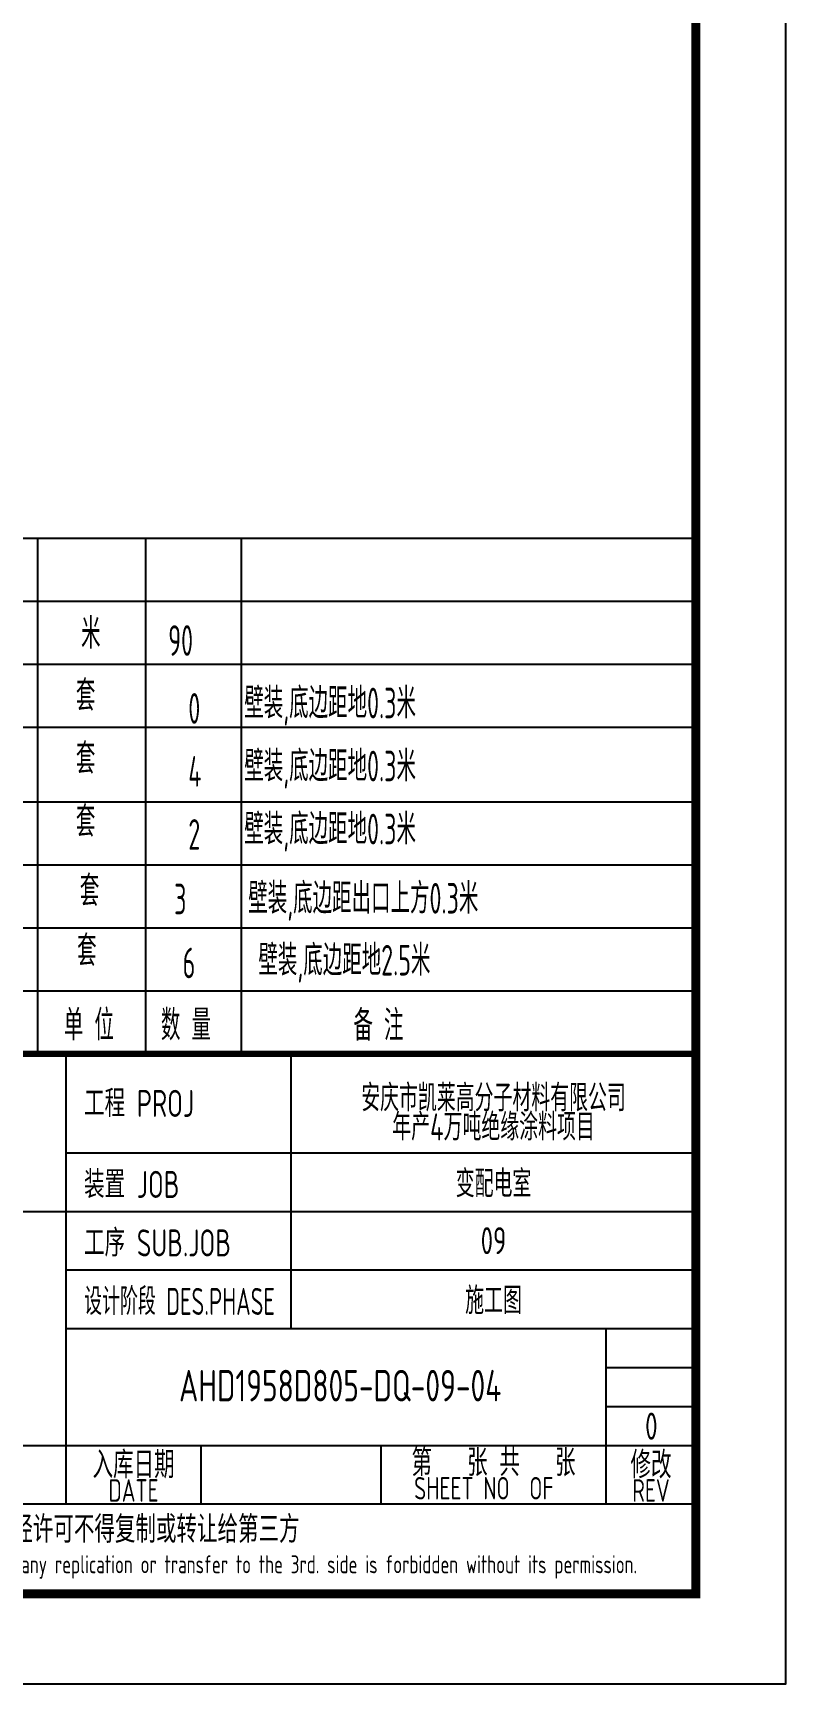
# Model space of a CAD drawing. Extents: x 5211311 to 5622788, y -441754 to -251897.
# Drawn here: x 5408233 to 5416601, y -424514 to -406172 of the extents above; entities that cross this region are included whole.
import ezdxf
from ezdxf.enums import TextEntityAlignment as Align

# ---------------------------------------------------------------- set-up
doc = ezdxf.new("R2010")
doc.units = 0
doc.header["$LTSCALE"] = 1000
doc.header["$MEASUREMENT"] = 0
doc.layers.get('0').update_dxf_attribs({"linetype": 'CONTINUOUS'})
for name, color, linetype in [('AXIS', 3, 'CONTINUOUS'), ('PUB_TITLE', 4, 'CONTINUOUS'), ('TEL_TAB', 7, 'CONTINUOUS')]:
    doc.layers.add(name, color=color, linetype=linetype)
doc.styles.add('AHD', font='sceie.shx', dxfattribs={"width": 0.7, "bigfont": 'sceic.shx'})
doc.styles.add('sceic', font='sceie.shx', dxfattribs={"width": 0.8, "bigfont": 'sceic.shx'})
doc.styles.add('sceie', font='sceie.shx', dxfattribs={"width": 0.7, "bigfont": 'sceic.shx'})
doc.styles.add('TSSD_Rein', font='Tssdeng.shx', dxfattribs={"width": 0.7, "bigfont": 'hztxt.shx'})

msp = doc.modelspace()

# ---------------------------------------------------------------- linework, layer by layer
for p, q in [((5408600.7, -422514), (5408600.7, -417514)), ((5411100.7, -420564), (5411100.7, -417514)), ((5415600.7, -423514), (5415600.7, -417514)), ((5408600.7, -418614), (5415600.7, -418614)), ((5397600.7, -419264), (5415600.7, -419264)), ((5408600.7, -419914), (5415600.7, -419914)), ((5408600.7, -420564), (5415600.7, -420564)), ((5414600.7, -422514), (5414600.7, -420564)), ((5414600.7, -420997.4), (5415600.7, -420997.4)), ((5414600.7, -421430.7), (5415600.7, -421430.7)), ((5397600.7, -421864), (5415600.7, -421864)), ((5410100.7, -422514), (5410100.7, -421864)), ((5412100.7, -422514), (5412100.7, -421864)), ((5397600.7, -422514), (5415600.7, -422514)), ((5397600.7, -423514), (5415600.7, -423514))]:
    msp.add_line(p, q)
msp.add_lwpolyline([(5415600.7, -417514, 70, 70, 0), (5397600.7, -417514, 70, 70, 0), (5397600.7, -423514, 0, 0, 0)], format="xyseb")
at = {"layer": 'PUB_TITLE', "color": 4}
msp.add_lwpolyline([(5332500.7, -424514), (5416600.7, -424514), (5416600.7, -365114), (5332500.7, -365114)], close=True, dxfattribs=at)
at = {"layer": 'PUB_TITLE', "color": 4, "const_width": 100}
msp.add_lwpolyline([(5335000.7, -423514), (5415600.7, -423514), (5415600.7, -366114), (5335000.7, -366114)], close=True, dxfattribs=at)
at = {"layer": 'TEL_TAB', "color": 0, "linetype": 'ByBlock'}
for p, q in [((5408282.4, -411783.3), (5408282.4, -416114)), ((5409482.4, -411783.3), (5409482.4, -417514)), ((5410544.9, -411783.3), (5410544.9, -417514)), ((5397605.7, -413883.3), (5415605.7, -413883.3)), ((5397605.7, -414714), (5415605.7, -414714)), ((5408282.4, -414714), (5408282.4, -416114)), ((5408282.4, -414714), (5408282.4, -416114)), ((5409482.4, -414714), (5409482.4, -416114)), ((5409482.4, -414714), (5409482.4, -416114)), ((5397605.7, -415414), (5415605.7, -415414)), ((5397605.7, -416114), (5415605.7, -416114)), ((5397605.7, -416114), (5415605.7, -416114)), ((5397605.7, -416114), (5415605.7, -416114)), ((5397605.7, -416114), (5415605.7, -416114)), ((5408282.4, -416114), (5408282.4, -416814)), ((5408282.4, -416114), (5408282.4, -417514)), ((5397605.7, -416814), (5415605.7, -416814)), ((5397605.7, -416814), (5415605.7, -416814))]:
    msp.add_line(p, q, dxfattribs=at)
for points in [[(5397605.7, -411783.3), (5415589.3, -411783.3)], [(5397605.7, -412483.3), (5415589.3, -412483.3)], [(5397605.7, -413183.3), (5415589.3, -413183.2)], [(5397605.7, -413183.3), (5415589.3, -413183.2)], [(5397605.8, -413883.3), (5415589.3, -413883.2)]]:
    msp.add_lwpolyline(points, dxfattribs=at)

# ---------------------------------------------------------------- texts
at = {"style": 'AHD'}
for s, width, p in [('工程 PROJ', 0.8, (5408800.7, -418214)), ('工程 PROJ', 0.8, (5408800.7, -418214)), ('装置 JOB', 0.8, (5408800.7, -419114)), ('装置 JOB', 0.8, (5408800.7, -419114)), ('工序 SUB.JOB', 0.8, (5408800.7, -419764)), ('工序 SUB.JOB', 0.8, (5408800.7, -419764)), ('设计阶段 DES.PHASE', 0.7, (5408800.7, -420414)), ('设计阶段 DES.PHASE', 0.7, (5408800.7, -420414))]:
    msp.add_text(s, height=300, dxfattribs=dict(at, width=width)).set_placement(p)
at = {"style": 'AHD', "width": 0.8}
for s, height, p in [('入库日期', 300, (5409350.7, -422064)), ('入库日期', 300, (5409350.7, -422064)), ('第   张 共   张', 300, (5413350.7, -422039)), ('修改', 300, (5415100.7, -422064)), ('修改', 300, (5415100.7, -422064)), ('SHEET NO  OF  ', 250, (5413350.7, -422339)), ('SHEET NO  OF  ', 250, (5413350.7, -422339)), ('DATE', 250, (5409350.7, -422364)), ('DATE', 250, (5409350.7, -422364)), ('REV', 250, (5415100.7, -422364)), ('REV', 250, (5415100.7, -422364)), ('本文件专有权属安徽华东化工医药工程有限责任公司所有,未经许可不得复制或转让给第三方', 300, (5406600.7, -422814)), ('本文件专有权属安徽华东化工医药工程有限责任公司所有,未经许可不得复制或转让给第三方', 300, (5406600.7, -422814)), ('The proprietary right of this document belongs to Anhui Huadong Chemical And Medical Engineering  Co.,Ltd.  and any replication or transfer to the 3rd. side is forbidden without its permission. ', 200, (5406600.7, -423214)), ('The proprietary right of this document belongs to Anhui Huadong Chemical And Medical Engineering  Co.,Ltd.  and any replication or transfer to the 3rd. side is forbidden without its permission. ', 200, (5406600.7, -423214))]:
    msp.add_text(s, height=height, dxfattribs=at).set_placement(p, align=Align.MIDDLE)
at = {"width": 0.8}
for tag, text, height, style, p in [('AHD1958D805-DQ-09-04', '200320-02-040', 350, 'sceie', (5411647, -421199.4)), ('0', '0', 300, 'AHD', (5415104.8, -421650.1)), ('0', '0', 300, 'AHD', (5415104.8, -421650.1))]:
    msp.add_attdef(tag, text=text, height=height, dxfattribs=dict(at, style=style)).set_placement(p, align=Align.MIDDLE)
at = {"layer": 'AXIS', "style": 'TSSD_Rein', "width": 0.7}
for s, p in [('安庆市凯莱高分子材料有限公司', (5413350.7, -417986.4)), ('年产4万吨绝缘涂料项目', (5413350.7, -418309.5)), ('变配电室', (5413350.7, -418939)), ('09', (5413350.7, -419589)), ('施工图', (5413350.7, -420239))]:
    msp.add_text(s, height=300, dxfattribs=at).set_placement(p, align=Align.MIDDLE)
at = {"layer": 'TEL_TAB', "color": 1, "linetype": 'ByBlock', "style": 'sceic', "width": 0.67}
for s, p in [('米', (5408767.4, -413013.3)), ('90', (5409735.7, -413091.4))]:
    msp.add_text(s, height=340, dxfattribs=at).set_placement(p)
at = {"layer": 'TEL_TAB', "color": 0, "linetype": 'ByBlock', "style": 'sceic', "width": 0.67}
for s, p in [('套', (5408709.7, -413703.7)), ('壁装,底边距地0.3米', (5410580.9, -413786)), ('0', (5409959.2, -413845.8)), ('套', (5408709.7, -414403.7)), ('壁装,底边距地0.3米', (5410580.9, -414486)), ('4', (5409959.2, -414545.8)), ('套', (5408709.7, -415103.7)), ('壁装,底边距地0.3米', (5410580.9, -415185.9)), ('2', (5409959.2, -415245.8)), ('套', (5408753.9, -415873.2)), ('壁装,底边距出口上方0.3米', (5410625.1, -415955.5)), ('3', (5409801.6, -415963.7)), ('套', (5408723.6, -416538.1)), ('6', (5409896.1, -416673.3)), ('壁装,底边距地2.5米', (5410737.6, -416643.1)), ('单 位', (5408576.3, -417364)), ('数 量', (5409654.8, -417364)), ('备 注', (5411793.8, -417367.8))]:
    msp.add_text(s, height=340, dxfattribs=at).set_placement(p)

doc.saveas('drawing.dxf')
